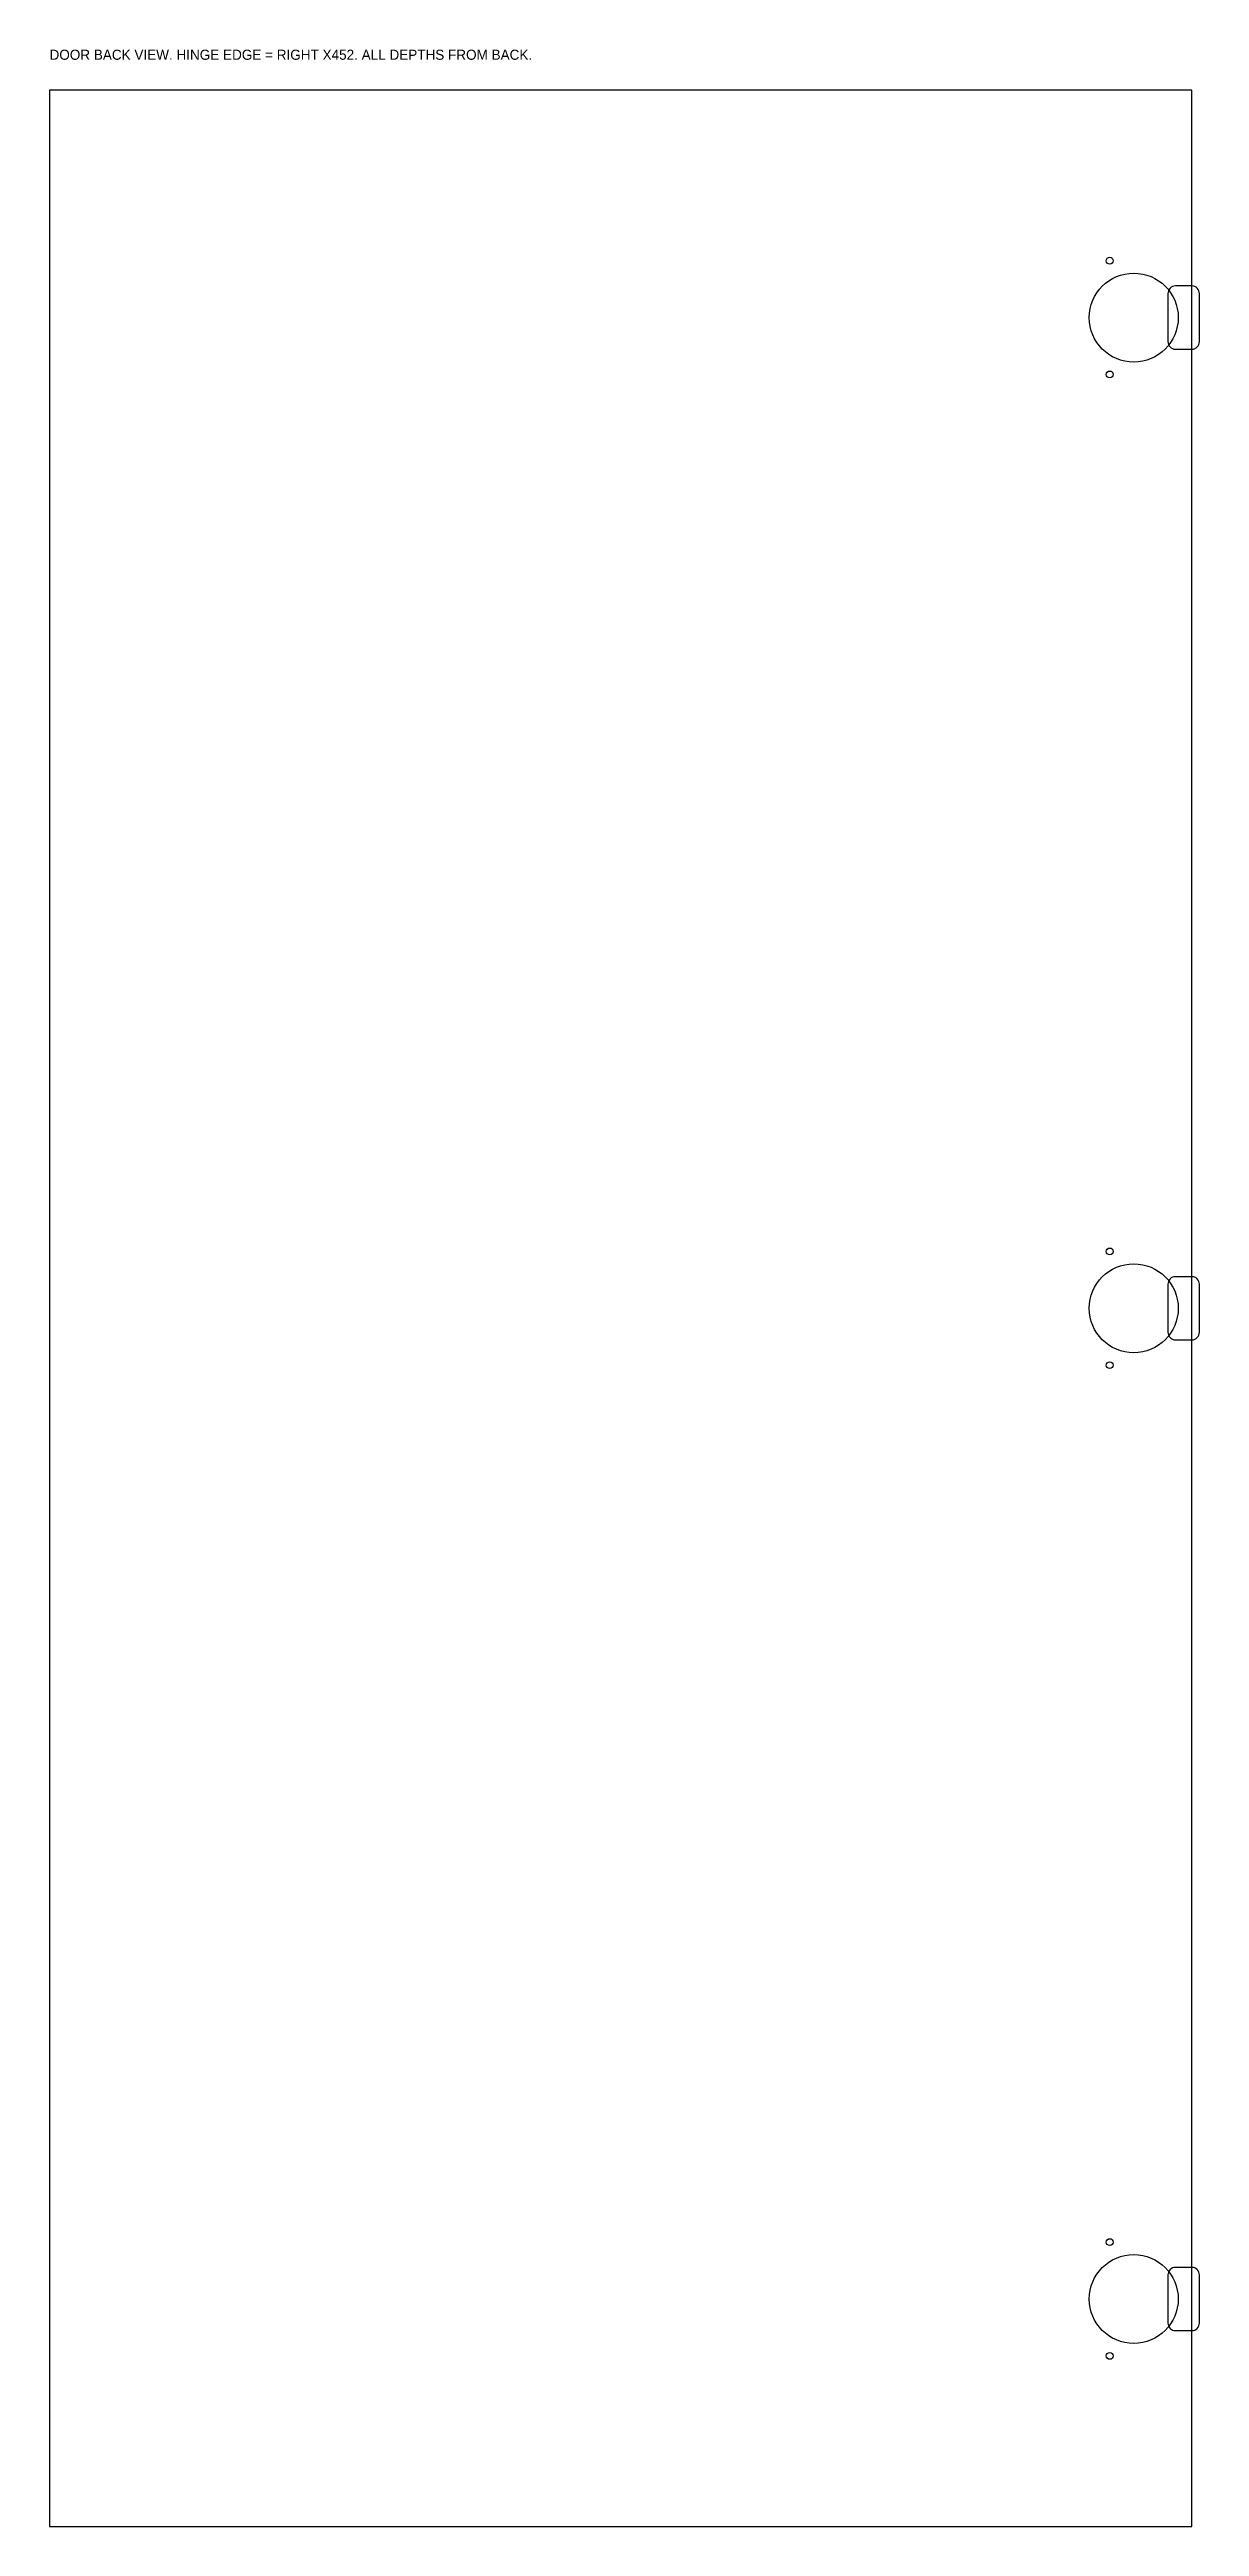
# Model space of a CAD drawing. Header units: millimetres. Extents: x 0 to 455, y 0 to 980.
import ezdxf

# ---------------------------------------------------------------- set-up
doc = ezdxf.new("R2010")
doc.units = ezdxf.units.MM
for name, color, linetype in [('CUP_D35p2_Z11p2', 1, 'Continuous'), ('NOTES', 8, 'Continuous'), ('OUTLINE', 7, 'Continuous'), ('PILOT_D2p7_Z8', 3, 'Continuous'), ('RELIEF_DEPTH3p2_INTERNAL_R3_OPEN_EDGE', 5, 'Continuous')]:
    doc.layers.add(name, color=color, linetype=linetype)

msp = doc.modelspace()

# ---------------------------------------------------------------- linework, layer by layer
at = {"layer": 'CUP_D35p2_Z11p2'}
for centre in [(429, 874), (429, 482), (429, 90)]:
    msp.add_circle(centre, 17.6, dxfattribs=at)
at = {"layer": 'OUTLINE'}
msp.add_lwpolyline([(0, 0), (452, 0), (452, 964), (0, 964)], close=True, dxfattribs=at)
at = {"layer": 'PILOT_D2p7_Z8'}
for centre in [(419.5, 896.5), (419.5, 851.5), (419.5, 504.5), (419.5, 459.5), (419.5, 112.5), (419.5, 67.5)]:
    msp.add_circle(centre, 1.35, dxfattribs=at)
at = {"layer": 'RELIEF_DEPTH3p2_INTERNAL_R3_OPEN_EDGE'}
for points in [[(445.5, 861.5), (452, 861.5, 0.414214), (455, 864.5), (455, 883.5, 0.414214), (452, 886.5), (445.5, 886.5, 0.414214), (442.5, 883.5), (442.5, 864.5, 0.414214)], [(445.5, 469.5), (452, 469.5, 0.414214), (455, 472.5), (455, 491.5, 0.414214), (452, 494.5), (445.5, 494.5, 0.414214), (442.5, 491.5), (442.5, 472.5, 0.414214)], [(445.5, 77.5), (452, 77.5, 0.414214), (455, 80.5), (455, 99.5, 0.414214), (452, 102.5), (445.5, 102.5, 0.414214), (442.5, 99.5), (442.5, 80.5, 0.414214)]]:
    msp.add_lwpolyline(points, format="xyb", close=True, dxfattribs=at)

# ---------------------------------------------------------------- texts
at = {"layer": 'NOTES'}
msp.add_text('DOOR BACK VIEW. HINGE EDGE = RIGHT X452. ALL DEPTHS FROM BACK.', height=4, dxfattribs=at).set_placement((0, 976))

doc.saveas('drawing.dxf')
